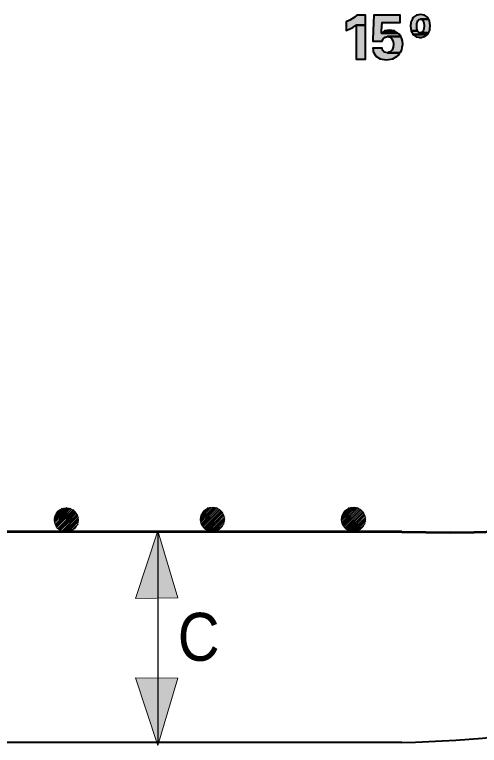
# Model space of a CAD drawing. Extents: x -8731 to 3797, y -68360 to -56618.
# Drawn here: x 2602.1 to 2737.1, y -67829.5 to -67617.1 of the extents above; entities that cross this region are included whole.
import ezdxf

# ---------------------------------------------------------------- set-up
doc = ezdxf.new("R2010")
doc.units = 0
doc.header["$LTSCALE"] = 6.7
doc.layers.add('1', color=7, linetype='Continuous', lineweight=13)
doc.layers.add('3', color=7, linetype='Continuous', lineweight=40)

msp = doc.modelspace()

# ---------------------------------------------------------------- hatches: boundary and pattern name
at = {"layer": '1'}
for points in [[(2643.74, -67767.12), (2637.24, -67786.8), (2649.5, -67786.64)], [(2643.74, -67829.48), (2637.24, -67809.8), (2649.5, -67809.96)]]:
    msp.add_hatch(color=256, dxfattribs=at).paths.add_polyline_path(points)
at = {"layer": '3'}
for points in [[(2698.4, -67621.32), (2698.4, -67621.72), (2699.34, -67621.32), (2700.32, -67620.78), (2701.32, -67620.14), (2704.02, -67620.14), (2704.02, -67619.16), (2704.02, -67618.68), (2704.02, -67617.92), (2704.02, -67617.28), (2701.54, -67617.28), (2700.74, -67617.92), (2699.48, -67618.68), (2698.4, -67619.16), (2698.4, -67620.14), (2698.4, -67620.78)], [(2706.18, -67624.1), (2706.16, -67624.76), (2708.84, -67624.76), (2709.18, -67624.1), (2709.18, -67624.08), (2709.18, -67624.08), (2709.18, -67624.08), (2709.72, -67623.64), (2709.84, -67623.6), (2710.38, -67623.44), (2714.26, -67623.44), (2713.86, -67622.76), (2713.38, -67622.44), (2708.66, -67622.44), (2708.7, -67621.88), (2708.7, -67621.84), (2708.86, -67619.34), (2714.06, -67619.34), (2714.06, -67617.28), (2706.44, -67617.28), (2706.36, -67619.34), (2706.26, -67621.84), (2706.26, -67621.88), (2706.24, -67622.44), (2706.22, -67622.76), (2706.2, -67623.44), (2706.2, -67623.6), (2706.2, -67623.64), (2706.18, -67624.08), (2706.18, -67624.08)], [(2717.26, -67621.64), (2717.26, -67621.76), (2719.14, -67621.76), (2719.1, -67621.64), (2718.98, -67621.22), (2718.96, -67621.14), (2718.9, -67620.44), (2718.9, -67620.42), (2718.92, -67620.32), (2718.92, -67620.28), (2718.98, -67619.6), (2719, -67619.48), (2719.14, -67619.08), (2719.18, -67618.92), (2719.2, -67618.88), (2719.2, -67618.88), (2719.24, -67618.86), (2719.54, -67618.5), (2719.62, -67618.48), (2719.98, -67618.4), (2722.36, -67618.4), (2722.1, -67617.92), (2722.04, -67617.84), (2721.14, -67617.26), (2721.08, -67617.22), (2719.98, -67617.08), (2719.04, -67617.22), (2718.82, -67617.26), (2717.98, -67617.84), (2717.86, -67617.92), (2717.62, -67618.4), (2717.58, -67618.48), (2717.56, -67618.5), (2717.38, -67618.86), (2717.36, -67618.88), (2717.36, -67618.92), (2717.26, -67619.08), (2717.22, -67619.48), (2717.2, -67619.6), (2717.12, -67620.28), (2717.12, -67620.32), (2717.1, -67620.42), (2717.1, -67620.44), (2717.18, -67621.14), (2717.2, -67621.22)], [(2720.32, -67622.32), (2720.02, -67622.42), (2722.32, -67622.42), (2722.36, -67622.32), (2722.38, -67622.26), (2722.56, -67621.88), (2722.6, -67621.8), (2722.62, -67621.76), (2722.68, -67621.64), (2722.74, -67621.22), (2722.74, -67621.14), (2722.82, -67620.44), (2722.82, -67620.42), (2722.84, -67620.32), (2722.86, -67620.28), (2722.74, -67619.6), (2722.74, -67619.48), (2722.66, -67619.08), (2722.64, -67618.92), (2722.64, -67618.88), (2722.62, -67618.86), (2722.62, -67618.86), (2722.42, -67618.5), (2722.42, -67618.5), (2722.42, -67618.48), (2722.36, -67618.4), (2719.98, -67618.4), (2720.38, -67618.48), (2720.4, -67618.5), (2720.74, -67618.86), (2720.76, -67618.88), (2720.76, -67618.92), (2720.82, -67619.08), (2720.96, -67619.48), (2720.98, -67619.6), (2721.04, -67620.28), (2721.04, -67620.32), (2721.04, -67620.42), (2721.04, -67620.44), (2720.98, -67621.14), (2720.96, -67621.22), (2720.84, -67621.64), (2720.8, -67621.76), (2720.78, -67621.8), (2720.74, -67621.88), (2720.46, -67622.26)], [(2701.32, -67621.72), (2701.32, -67630), (2704.02, -67630), (2704.02, -67621.72), (2704.02, -67621.32), (2704.02, -67620.78), (2704.02, -67620.14), (2701.32, -67620.14), (2701.32, -67620.78), (2701.32, -67621.32)], [(2711.02, -67621.56), (2709.58, -67621.84), (2712.42, -67621.84), (2711.02, -67621.56)], [(2717.74, -67622.74), (2717.8, -67622.86), (2722.02, -67622.86), (2722.18, -67622.74), (2722.32, -67622.42), (2720.02, -67622.42), (2719.54, -67622.32), (2719.5, -67622.26), (2719.18, -67621.88), (2719.14, -67621.8), (2719.14, -67621.76), (2717.26, -67621.76), (2717.3, -67621.8), (2717.34, -67621.88), (2717.52, -67622.26), (2717.54, -67622.32), (2717.58, -67622.42)], [(2709.54, -67621.88), (2708.66, -67622.44), (2713.38, -67622.44), (2712.6, -67621.88), (2712.42, -67621.84), (2709.58, -67621.84)], [(2710.88, -67628.02), (2710.38, -67628.16), (2714.02, -67628.16), (2714.14, -67628.02), (2714.14, -67628), (2714.18, -67627.96), (2714.46, -67627.5), (2714.52, -67627.42), (2714.54, -67627.38), (2714.68, -67626.54), (2714.84, -67625.68), (2714.86, -67625.56), (2714.74, -67624.86), (2714.74, -67624.76), (2714.62, -67624.1), (2714.62, -67624.08), (2714.62, -67624.08), (2714.36, -67623.64), (2714.34, -67623.6), (2714.26, -67623.44), (2710.38, -67623.44), (2711.16, -67623.6), (2711.2, -67623.64), (2711.7, -67624.08), (2711.7, -67624.08), (2711.7, -67624.1), (2712.02, -67624.76), (2712.06, -67624.86), (2712.14, -67625.56), (2712.16, -67625.68), (2712.06, -67626.54), (2711.74, -67627.38), (2711.7, -67627.42), (2711.62, -67627.5), (2711.14, -67627.96), (2710.98, -67628)], [(2719.86, -67623.72), (2720.06, -67623.76), (2720.2, -67623.72), (2720.36, -67623.68), (2720.88, -67623.56), (2721.28, -67623.48), (2722.02, -67622.86), (2717.8, -67622.86), (2718.66, -67623.48), (2718.78, -67623.56), (2719.62, -67623.68)], [(2708.3, -67629.92), (2710.1, -67630.22), (2711.9, -67629.92), (2711.9, -67629.92), (2711.94, -67629.9), (2713.22, -67629.12), (2713.52, -67628.92), (2714.02, -67628.16), (2710.38, -67628.16), (2709.58, -67628.02), (2709.56, -67628), (2709.5, -67627.96), (2709.04, -67627.5), (2709.02, -67627.42), (2709.02, -67627.38), (2708.88, -67626.8), (2706.14, -67626.8), (2706.22, -67627.38), (2706.22, -67627.42), (2706.22, -67627.5), (2706.3, -67627.96), (2706.3, -67628), (2706.32, -67628.02), (2706.42, -67628.16), (2706.9, -67628.92), (2707.02, -67629.12), (2708.3, -67629.9)]]:
    msp.add_hatch(color=256, dxfattribs=at).paths.add_polyline_path(points)

# ---------------------------------------------------------------- linework, layer by layer
at = {"layer": '1'}
for p, q in [((2613.66, -67764.1), (2617.42, -67760.36)), ((2613.66, -67764.4), (2617.72, -67760.5)), ((2613.66, -67763.64), (2616.82, -67760.5)), ((2613.66, -67763.2), (2616.38, -67760.5)), ((2613.82, -67764.7), (2618.18, -67760.5)), ((2613.82, -67762.76), (2615.92, -67760.5)), ((2613.98, -67765.16), (2618.46, -67760.5)), ((2613.98, -67765.6), (2618.78, -67760.8)), ((2614.12, -67765.9), (2619.22, -67760.96)), ((2614.42, -67766.04), (2619.38, -67761.1)), ((2614.58, -67766.5), (2619.66, -67761.4)), ((2614.86, -67766.64), (2619.82, -67761.7)), ((2615.18, -67766.8), (2620.12, -67761.84)), ((2656.12, -67763.96), (2659.86, -67760.2)), ((2656.12, -67764.24), (2660.18, -67760.36)), ((2656.12, -67763.5), (2659.26, -67760.36)), ((2656.12, -67763.04), (2658.82, -67760.36)), ((2656.26, -67764.56), (2660.62, -67760.36)), ((2656.26, -67762.6), (2658.38, -67760.36)), ((2656.42, -67765), (2660.92, -67760.36)), ((2656.42, -67765.44), (2661.22, -67760.64)), ((2656.58, -67765.76), (2661.66, -67760.8)), ((2656.86, -67765.9), (2661.82, -67760.96)), ((2657.02, -67766.36), (2662.12, -67761.24)), ((2657.32, -67766.5), (2662.26, -67761.56)), ((2657.62, -67766.64), (2662.58, -67761.7)), ((2697.06, -67763.96), (2700.82, -67760.2)), ((2697.06, -67764.24), (2701.12, -67760.36)), ((2697.06, -67763.5), (2700.22, -67760.36)), ((2697.06, -67763.04), (2699.78, -67760.36)), ((2697.22, -67764.56), (2701.58, -67760.36)), ((2697.22, -67762.6), (2699.32, -67760.36)), ((2697.38, -67765), (2701.86, -67760.36)), ((2697.38, -67765.44), (2702.18, -67760.64)), ((2697.52, -67765.76), (2702.62, -67760.8)), ((2697.82, -67765.9), (2702.78, -67760.96)), ((2697.98, -67766.36), (2703.06, -67761.24)), ((2698.26, -67766.5), (2703.22, -67761.56)), ((2698.58, -67766.64), (2703.52, -67761.7)), ((2615.46, -67766.96), (2620.26, -67762.3)), ((2615.92, -67767.1), (2620.42, -67762.6)), ((2616.06, -67767.4), (2620.58, -67762.76)), ((2616.52, -67767.4), (2620.72, -67763.2)), ((2616.82, -67767.4), (2620.72, -67763.64)), ((2617.26, -67767.4), (2620.72, -67763.96)), ((2657.92, -67766.8), (2662.72, -67762.16)), ((2658.38, -67766.96), (2662.86, -67762.44)), ((2658.52, -67767.24), (2663.02, -67762.6)), ((2658.98, -67767.24), (2663.18, -67763.04)), ((2659.26, -67767.24), (2663.18, -67763.5)), ((2659.72, -67767.24), (2663.18, -67763.8)), ((2698.86, -67766.8), (2703.66, -67762.16)), ((2699.32, -67766.96), (2703.82, -67762.44)), ((2699.46, -67767.24), (2703.98, -67762.6)), ((2699.92, -67767.24), (2704.12, -67763.04)), ((2700.22, -67767.24), (2704.12, -67763.5)), ((2700.66, -67767.24), (2704.12, -67763.8)), ((2617.72, -67767.4), (2620.72, -67764.4)), ((2618.32, -67767.24), (2620.58, -67765.16)), ((2660.18, -67767.24), (2663.18, -67764.24)), ((2660.78, -67767.1), (2663.02, -67765)), ((2701.12, -67767.24), (2704.12, -67764.24)), ((2701.72, -67767.1), (2703.98, -67765))]:
    msp.add_line(p, q, dxfattribs=at)
for points in [[(2643.74, -67767.12), (2637.24, -67786.8), (2649.5, -67786.64)], [(2643.74, -67829.48), (2637.24, -67809.8), (2649.5, -67809.96)]]:
    msp.add_lwpolyline(points, close=True, dxfattribs=at)
for centre in [(2617.12, -67763.95), (2659.57, -67763.8), (2700.52, -67763.8)]:
    msp.add_circle(centre, 3.52, dxfattribs=at)
at = {"layer": '3', "lineweight": 53}
msp.add_line((2714.62, -67767.4), (2382.06, -67767.4), dxfattribs=at)
at = {"layer": '3', "lineweight": 25}
msp.add_line((2643.82, -67828.6), (2643.82, -67767.4), dxfattribs=at)
at = {"layer": '3'}
msp.add_line((2714.62, -67828.6), (2415.98, -67828.6), dxfattribs=at)
for points in [[(2698.4, -67621.32), (2698.4, -67621.72), (2699.34, -67621.32), (2700.32, -67620.78), (2701.32, -67620.14), (2704.02, -67620.14), (2704.02, -67619.16), (2704.02, -67618.68), (2704.02, -67617.92), (2704.02, -67617.28), (2701.54, -67617.28), (2700.74, -67617.92), (2699.48, -67618.68), (2698.4, -67619.16), (2698.4, -67620.14), (2698.4, -67620.78)], [(2706.18, -67624.1), (2706.16, -67624.76), (2708.84, -67624.76), (2709.18, -67624.1), (2709.18, -67624.08), (2709.18, -67624.08), (2709.18, -67624.08), (2709.72, -67623.64), (2709.84, -67623.6), (2710.38, -67623.44), (2714.26, -67623.44), (2713.86, -67622.76), (2713.38, -67622.44), (2708.66, -67622.44), (2708.7, -67621.88), (2708.7, -67621.84), (2708.86, -67619.34), (2714.06, -67619.34), (2714.06, -67617.28), (2706.44, -67617.28), (2706.36, -67619.34), (2706.26, -67621.84), (2706.26, -67621.88), (2706.24, -67622.44), (2706.22, -67622.76), (2706.2, -67623.44), (2706.2, -67623.6), (2706.2, -67623.64), (2706.18, -67624.08), (2706.18, -67624.08)], [(2717.26, -67621.64), (2717.26, -67621.76), (2719.14, -67621.76), (2719.1, -67621.64), (2718.98, -67621.22), (2718.96, -67621.14), (2718.9, -67620.44), (2718.9, -67620.42), (2718.92, -67620.32), (2718.92, -67620.28), (2718.98, -67619.6), (2719, -67619.48), (2719.14, -67619.08), (2719.18, -67618.92), (2719.2, -67618.88), (2719.2, -67618.88), (2719.24, -67618.86), (2719.54, -67618.5), (2719.62, -67618.48), (2719.98, -67618.4), (2722.36, -67618.4), (2722.1, -67617.92), (2722.04, -67617.84), (2721.14, -67617.26), (2721.08, -67617.22), (2719.98, -67617.08), (2719.04, -67617.22), (2718.82, -67617.26), (2717.98, -67617.84), (2717.86, -67617.92), (2717.62, -67618.4), (2717.58, -67618.48), (2717.56, -67618.5), (2717.38, -67618.86), (2717.36, -67618.88), (2717.36, -67618.92), (2717.26, -67619.08), (2717.22, -67619.48), (2717.2, -67619.6), (2717.12, -67620.28), (2717.12, -67620.32), (2717.1, -67620.42), (2717.1, -67620.44), (2717.18, -67621.14), (2717.2, -67621.22)], [(2720.32, -67622.32), (2720.02, -67622.42), (2722.32, -67622.42), (2722.36, -67622.32), (2722.38, -67622.26), (2722.56, -67621.88), (2722.6, -67621.8), (2722.62, -67621.76), (2722.68, -67621.64), (2722.74, -67621.22), (2722.74, -67621.14), (2722.82, -67620.44), (2722.82, -67620.42), (2722.84, -67620.32), (2722.86, -67620.28), (2722.74, -67619.6), (2722.74, -67619.48), (2722.66, -67619.08), (2722.64, -67618.92), (2722.64, -67618.88), (2722.62, -67618.86), (2722.62, -67618.86), (2722.42, -67618.5), (2722.42, -67618.5), (2722.42, -67618.48), (2722.36, -67618.4), (2719.98, -67618.4), (2720.38, -67618.48), (2720.4, -67618.5), (2720.74, -67618.86), (2720.76, -67618.88), (2720.76, -67618.92), (2720.82, -67619.08), (2720.96, -67619.48), (2720.98, -67619.6), (2721.04, -67620.28), (2721.04, -67620.32), (2721.04, -67620.42), (2721.04, -67620.44), (2720.98, -67621.14), (2720.96, -67621.22), (2720.84, -67621.64), (2720.8, -67621.76), (2720.78, -67621.8), (2720.74, -67621.88), (2720.46, -67622.26)], [(2701.32, -67621.72), (2701.32, -67630), (2704.02, -67630), (2704.02, -67621.72), (2704.02, -67621.32), (2704.02, -67620.78), (2704.02, -67620.14), (2701.32, -67620.14), (2701.32, -67620.78), (2701.32, -67621.32)], [(2711.02, -67621.56), (2709.58, -67621.84), (2712.42, -67621.84), (2711.02, -67621.56)], [(2717.74, -67622.74), (2717.8, -67622.86), (2722.02, -67622.86), (2722.18, -67622.74), (2722.32, -67622.42), (2720.02, -67622.42), (2719.54, -67622.32), (2719.5, -67622.26), (2719.18, -67621.88), (2719.14, -67621.8), (2719.14, -67621.76), (2717.26, -67621.76), (2717.3, -67621.8), (2717.34, -67621.88), (2717.52, -67622.26), (2717.54, -67622.32), (2717.58, -67622.42)], [(2709.54, -67621.88), (2708.66, -67622.44), (2713.38, -67622.44), (2712.6, -67621.88), (2712.42, -67621.84), (2709.58, -67621.84)], [(2710.88, -67628.02), (2710.38, -67628.16), (2714.02, -67628.16), (2714.14, -67628.02), (2714.14, -67628), (2714.18, -67627.96), (2714.46, -67627.5), (2714.52, -67627.42), (2714.54, -67627.38), (2714.68, -67626.54), (2714.84, -67625.68), (2714.86, -67625.56), (2714.74, -67624.86), (2714.74, -67624.76), (2714.62, -67624.1), (2714.62, -67624.08), (2714.62, -67624.08), (2714.36, -67623.64), (2714.34, -67623.6), (2714.26, -67623.44), (2710.38, -67623.44), (2711.16, -67623.6), (2711.2, -67623.64), (2711.7, -67624.08), (2711.7, -67624.08), (2711.7, -67624.1), (2712.02, -67624.76), (2712.06, -67624.86), (2712.14, -67625.56), (2712.16, -67625.68), (2712.06, -67626.54), (2711.74, -67627.38), (2711.7, -67627.42), (2711.62, -67627.5), (2711.14, -67627.96), (2710.98, -67628)], [(2719.86, -67623.72), (2720.06, -67623.76), (2720.2, -67623.72), (2720.36, -67623.68), (2720.88, -67623.56), (2721.28, -67623.48), (2722.02, -67622.86), (2717.8, -67622.86), (2718.66, -67623.48), (2718.78, -67623.56), (2719.62, -67623.68)], [(2708.3, -67629.92), (2710.1, -67630.22), (2711.9, -67629.92), (2711.9, -67629.92), (2711.94, -67629.9), (2713.22, -67629.12), (2713.52, -67628.92), (2714.02, -67628.16), (2710.38, -67628.16), (2709.58, -67628.02), (2709.56, -67628), (2709.5, -67627.96), (2709.04, -67627.5), (2709.02, -67627.42), (2709.02, -67627.38), (2708.88, -67626.8), (2706.14, -67626.8), (2706.22, -67627.38), (2706.22, -67627.42), (2706.22, -67627.5), (2706.3, -67627.96), (2706.3, -67628), (2706.32, -67628.02), (2706.42, -67628.16), (2706.9, -67628.92), (2707.02, -67629.12), (2708.3, -67629.9)]]:
    msp.add_lwpolyline(points, close=True, dxfattribs=at)
at = {"layer": '3', "lineweight": 53}
msp.add_arc((2726.8, -67385.19), 382.4, 268.1744, 301.4567, dxfattribs=at)
at = {"layer": '3'}
msp.add_arc((2708.02, -67477.52), 351.14, 271.0767, 311.5269, dxfattribs=at)

# ---------------------------------------------------------------- texts
at = {"layer": '3', "width": 0.9}
msp.add_text('C', height=13.95, dxfattribs=at).set_placement((2649.52, -67804.9))

doc.saveas('drawing.dxf')
